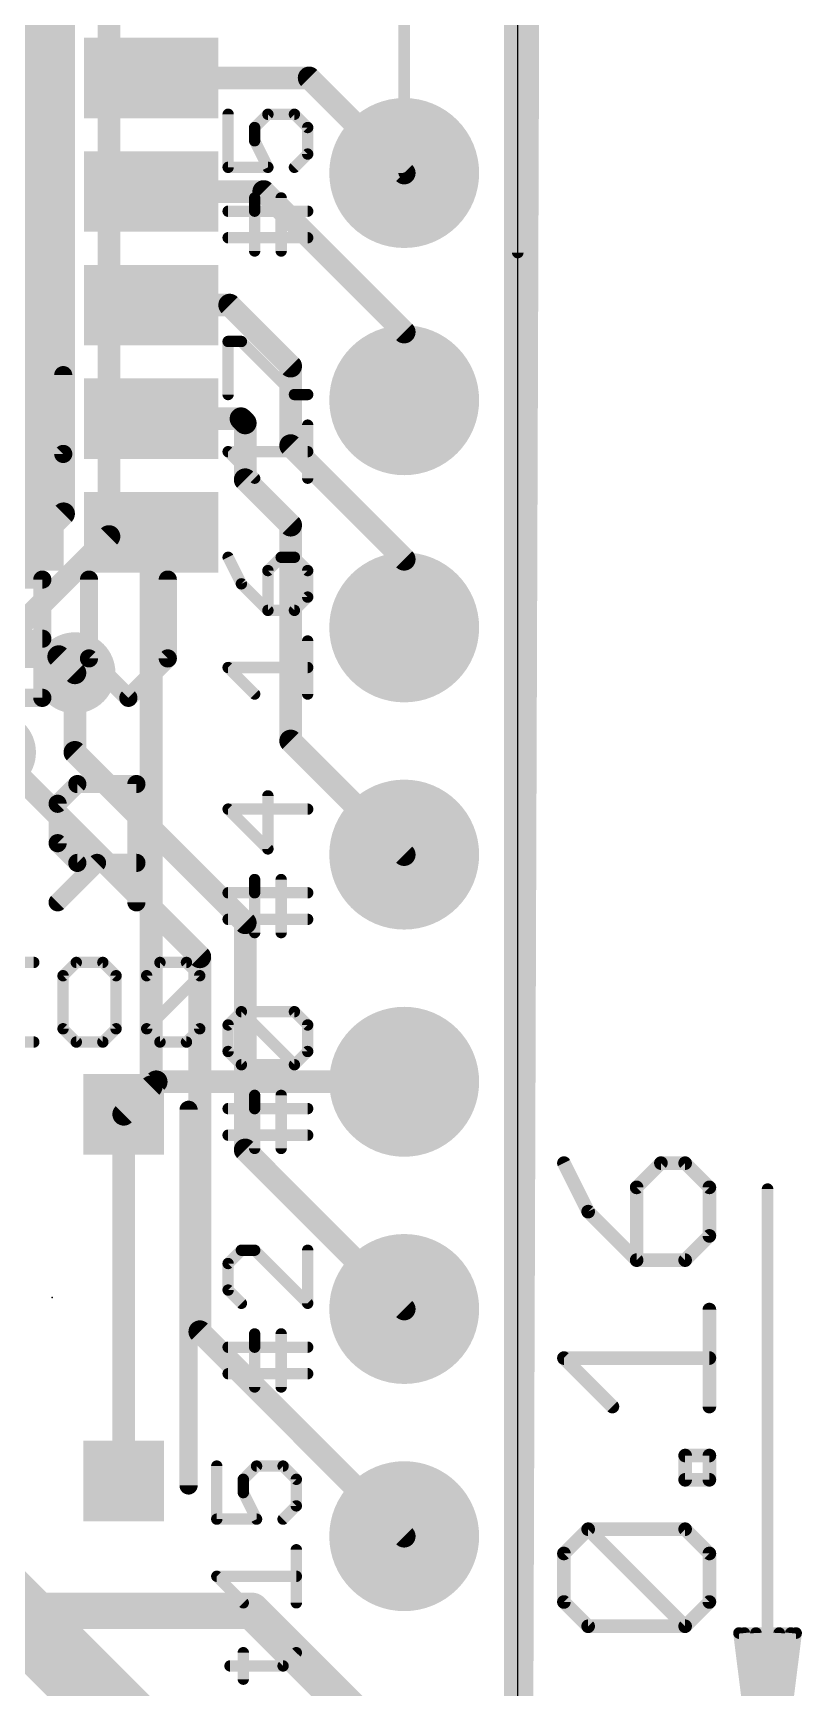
# Model space of a CAD drawing. Extents: x -8.2 to 30.2, y -5.3 to 52.8.
# Drawn here: x 19.98 to 28.58, y 6.56 to 25.06 of the extents above; entities that cross this region are included whole.
import ezdxf

# ---------------------------------------------------------------- set-up
doc = ezdxf.new("R2010")
doc.units = 0
for name, color, linetype in [('1', 12, 'CONTINUOUS'), ('16', 5, 'CONTINUOUS'), ('17', 110, 'CONTINUOUS'), ('18', 110, 'CONTINUOUS'), ('20', 53, 'CONTINUOUS'), ('21', 40, 'CONTINUOUS'), ('22', 6, 'CONTINUOUS'), ('23', 53, 'CONTINUOUS'), ('47', 253, 'CONTINUOUS')]:
    doc.layers.add(name, color=color, linetype=linetype)

# ---------------------------------------------------------------- blocks, each defined once
blk = doc.blocks.new('RECT')
blk.add_solid([(-0.5, -0.5), (0.5, -0.5), (-0.5, 0.5), (0.5, 0.5)])
blk = doc.blocks.new('ROUNDP')
at = {"const_width": 0.5}
blk.add_lwpolyline([(0, -0.25, 1), (0, 0.25, 1), (0, -0.25)], format="xyb", dxfattribs=at)
blk = doc.blocks.new('ROUNDV')
at = {"const_width": 0.5}
blk.add_lwpolyline([(0, -0.25, 1), (0, 0.25, 1), (0, -0.25)], format="xyb", dxfattribs=at)

msp = doc.modelspace()

# ---------------------------------------------------------------- linework, layer by layer
at = {"layer": '1'}
for points, const_width in [([(25.527, 36.703), (25.4, 0)], 0.3048), ([(21.3, 24.558), (23.067, 24.558)], 0.254), ([(23.067, 24.558), (24.13, 23.495)], 0.254), ([(21.3, 23.288), (22.559, 23.288)], 0.254), ([(22.559, 23.288), (24.13, 21.717)], 0.254), ([(21.3, 22.018), (22.178, 22.018)], 0.254), ([(22.178, 22.018), (22.86, 21.336)], 0.254), ([(24.13, 21.717), (24.13, 20.955)], 0.254), ([(22.86, 21.336), (22.86, 20.447)], 0.254), ([(21.3, 20.748), (22.305, 20.748)], 0.254), ([(22.305, 20.748), (22.352, 20.701)], 0.254), ([(22.352, 20.701), (22.352, 20.066)], 0.254), ([(22.86, 20.447), (24.13, 19.177)], 0.254), ([(22.352, 20.066), (22.86, 19.558)], 0.254), ([(22.86, 19.558), (22.86, 17.145)], 0.254), ([(21.3, 19.478), (21.3, 13.279)], 0.254), ([(24.13, 19.177), (24.13, 18.415)], 0.254), ([(20.266, 18.088), (18.43, 18.088)], 0.254), ([(20.266, 18.088), (20.447, 17.907)], 0.254), ([(22.86, 17.145), (24.13, 15.875)], 0.254), ([(21.356, 13.335), (20.993, 12.972)], 0.254), ([(21.3, 13.279), (20.993, 12.972)], 0.254), ([(24.13, 13.335), (21.356, 13.335)], 0.254), ([(20.993, 12.972), (20.993, 8.872)], 0.254), ([(22.424, 7.421), (17.653, 7.421)], 0.4064), ([(24.13, 5.715), (22.424, 7.421)], 0.4064)]:
    msp.add_lwpolyline(points, dxfattribs=dict(at, const_width=const_width))
for points, const_width in [([(21.3, 24.6215, 1), (21.3, 24.4945)], 0.127), ([(23.1119, 24.6029, 1), (23.0221, 24.5131)], 0.127), ([(23.067, 24.4945, 1), (23.067, 24.6215)], 0.127), ([(24.0851, 23.4501, 1), (24.1749, 23.5399)], 0.127), ([(21.3, 23.3515, 1), (21.3, 23.2245)], 0.127), ([(22.6039, 23.3329, 1), (22.5141, 23.2431)], 0.127), ([(22.559, 23.2245, 1), (22.559, 23.3515)], 0.127), ([(21.3, 22.0815, 1), (21.3, 21.9545)], 0.127), ([(22.2229, 22.0629, 1), (22.1331, 21.9731)], 0.127), ([(22.178, 21.9545, 1), (22.178, 22.0815)], 0.127), ([(24.1935, 21.717, 1), (24.0665, 21.717)], 0.127), ([(24.0851, 21.6721, 1), (24.1749, 21.7619)], 0.127), ([(22.9235, 21.336, 1), (22.7965, 21.336)], 0.127), ([(22.8151, 21.2911, 1), (22.9049, 21.3809)], 0.127), ([(24.0665, 20.955, 1), (24.1935, 20.955)], 0.127), ([(21.3, 20.8115, 1), (21.3, 20.6845)], 0.127), ([(22.3499, 20.7929, 1), (22.2601, 20.7031)], 0.127), ([(22.4155, 20.701, 1), (22.2885, 20.701)], 0.127), ([(22.305, 20.6845, 1), (22.305, 20.8115)], 0.127), ([(22.3071, 20.6561, 1), (22.3969, 20.7459)], 0.127), ([(22.9049, 20.4919, 1), (22.8151, 20.4021)], 0.127), ([(22.7965, 20.447, 1), (22.9235, 20.447)], 0.127), ([(22.3969, 20.1109, 1), (22.3071, 20.0211)], 0.127), ([(22.2885, 20.066, 1), (22.4155, 20.066)], 0.127), ([(22.9235, 19.558, 1), (22.7965, 19.558)], 0.127), ([(22.8151, 19.5131, 1), (22.9049, 19.6029)], 0.127), ([(21.3635, 19.478, 1), (21.2365, 19.478)], 0.127), ([(24.1935, 19.177, 1), (24.0665, 19.177)], 0.127), ([(24.0851, 19.1321, 1), (24.1749, 19.2219)], 0.127), ([(24.0665, 18.415, 1), (24.1935, 18.415)], 0.127), ([(20.3109, 18.1329, 1), (20.2211, 18.0431)], 0.127), ([(20.266, 18.0245, 1), (20.266, 18.1515)], 0.127), ([(20.4021, 17.8621, 1), (20.4919, 17.9519)], 0.127), ([(22.9049, 17.1899, 1), (22.8151, 17.1001)], 0.127), ([(22.7965, 17.145, 1), (22.9235, 17.145)], 0.127), ([(24.0851, 15.8301, 1), (24.1749, 15.9199)], 0.127), ([(21.2365, 13.279, 1), (21.3635, 13.279)], 0.127), ([(21.3449, 13.2341, 1), (21.2551, 13.3239)], 0.127), ([(21.356, 13.3985, 1), (21.356, 13.2715)], 0.127), ([(21.4009, 13.2901, 1), (21.3111, 13.3799)], 0.127), ([(24.13, 13.2715, 1), (24.13, 13.3985)], 0.127), ([(21.0565, 12.972, 1), (20.9295, 12.972)], 0.127), ([(20.9481, 13.0169, 1), (21.0379, 12.9271)], 0.127), ([(20.9481, 13.0169, 1), (21.0379, 12.9271)], 0.127), ([(20.9295, 8.872, 1), (21.0565, 8.872)], 0.127), ([(22.4958, 7.4928, 1), (22.3522, 7.3492)], 0.2032), ([(22.424, 7.3194, 1), (22.424, 7.5226)], 0.2032)]:
    msp.add_lwpolyline(points, format="xyb", dxfattribs=dict(at, const_width=const_width))
at = {"layer": '16'}
for points, const_width in [([(25.4, 36.703), (25.4, 0)], 0.3048), ([(20.828, 19.431), (20.828, 29.718)], 0.254), ([(20.32, 29.464), (20.32, 19.685)], 0.254), ([(20.32, 19.685), (17.145, 16.51)], 0.254), ([(20.828, 19.431), (18.669, 17.272)], 0.254), ([(20.447, 17.018), (20.447, 17.907)], 0.254), ([(19.558, 17.018), (21.844, 14.732)], 0.254), ([(22.352, 15.113), (20.447, 17.018)], 0.254), ([(22.352, 12.573), (22.352, 15.113)], 0.254), ([(21.844, 14.732), (21.844, 10.541)], 0.254), ([(24.13, 10.795), (22.352, 12.573)], 0.254), ([(21.844, 10.541), (24.13, 8.255)], 0.254), ([(17.272, 9.906), (21.463, 5.715)], 0.8128)]:
    msp.add_lwpolyline(points, dxfattribs=dict(at, const_width=const_width))
at = {"layer": '16', "const_width": 0.127}
for points in [[(20.3649, 19.6401, 1), (20.2751, 19.7299)], [(20.2565, 19.685, 1), (20.3835, 19.685)], [(20.7645, 19.431, 1), (20.8915, 19.431)], [(20.8729, 19.3861, 1), (20.7831, 19.4759)], [(20.5105, 17.907, 1), (20.3835, 17.907)], [(20.4919, 17.0629, 1), (20.4021, 16.9731)], [(20.3835, 17.018, 1), (20.5105, 17.018)], [(22.4155, 15.113, 1), (22.2885, 15.113)], [(22.3071, 15.0681, 1), (22.3969, 15.1579)], [(21.9075, 14.732, 1), (21.7805, 14.732)], [(21.7991, 14.6871, 1), (21.8889, 14.7769)], [(22.3969, 12.6179, 1), (22.3071, 12.5281)], [(22.2885, 12.573, 1), (22.4155, 12.573)], [(24.0851, 10.7501, 1), (24.1749, 10.8399)], [(21.8889, 10.5859, 1), (21.7991, 10.4961)], [(21.7805, 10.541, 1), (21.9075, 10.541)], [(24.0851, 8.2101, 1), (24.1749, 8.2999)]]:
    msp.add_lwpolyline(points, format="xyb", dxfattribs=at)
at = {"layer": '20'}
msp.add_line((25.4, 2.54), (25.4, 41.148), dxfattribs=at)
at = {"layer": '21'}
for points, const_width in [([(22.1607, 24.1517), (22.1607, 23.5585)], 0.127), ([(22.4573, 24.0034), (22.6056, 24.1517)], 0.127), ([(22.4573, 23.8551), (22.4573, 24.0034)], 0.127), ([(22.6056, 24.1517), (22.9022, 24.1517)], 0.127), ([(22.9022, 24.1517), (23.0505, 24.0034)], 0.127), ([(23.0505, 24.0034), (23.0505, 23.7068)], 0.127), ([(22.6056, 23.5585), (22.4573, 23.8551)], 0.127), ([(23.0505, 23.7068), (22.9022, 23.5585)], 0.127), ([(22.1607, 23.5585), (22.6056, 23.5585)], 0.127), ([(22.1607, 23.0679), (23.0505, 23.0679)], 0.127), ([(22.4573, 23.0679), (22.4573, 23.2162)], 0.127), ([(22.4573, 22.623), (22.4573, 23.0679)], 0.127), ([(22.7539, 22.623), (22.7539, 23.2162)], 0.127), ([(23.0505, 22.7713), (22.1607, 22.7713)], 0.127), ([(22.1607, 21.0185), (22.1607, 21.6117)], 0.127), ([(22.1607, 21.6117), (22.309, 21.6117)], 0.127), ([(22.309, 21.6117), (22.9022, 21.0185)], 0.127), ([(22.9022, 21.0185), (23.0505, 21.0185)], 0.127), ([(23.0505, 20.083), (23.0505, 20.6762)], 0.127), ([(22.4573, 20.083), (22.1607, 20.3796)], 0.127), ([(22.1607, 20.3796), (23.0505, 20.3796)], 0.127), ([(22.1607, 19.1987), (22.309, 18.9021)], 0.127), ([(22.7539, 19.1987), (22.6056, 19.0504)], 0.127), ([(22.9022, 19.1987), (22.7539, 19.1987)], 0.127), ([(23.0505, 19.0504), (22.9022, 19.1987)], 0.127), ([(22.6056, 19.0504), (22.6056, 18.6055)], 0.127), ([(23.0505, 18.7538), (23.0505, 19.0504)], 0.127), ([(22.309, 18.9021), (22.6056, 18.6055)], 0.127), ([(22.9022, 18.6055), (23.0505, 18.7538)], 0.127), ([(22.6056, 18.6055), (22.9022, 18.6055)], 0.127), ([(23.0505, 17.67), (23.0505, 18.2632)], 0.127), ([(22.4573, 17.67), (22.1607, 17.9666)], 0.127), ([(22.1607, 17.9666), (23.0505, 17.9666)], 0.127), ([(22.6056, 15.9385), (22.6056, 16.5317)], 0.127), ([(23.0505, 16.3834), (22.1607, 16.3834)], 0.127), ([(22.1607, 16.3834), (22.6056, 15.9385)], 0.127), ([(22.4573, 15.4479), (22.4573, 15.5962)], 0.127), ([(22.7539, 15.003), (22.7539, 15.5962)], 0.127), ([(22.1607, 15.4479), (23.0505, 15.4479)], 0.127), ([(22.4573, 15.003), (22.4573, 15.4479)], 0.127), ([(23.0505, 15.1513), (22.1607, 15.1513)], 0.127), ([(19.6907, 14.6693), (19.9872, 14.6693)], 0.127), ([(20.4626, 14.6693), (20.3143, 14.521)], 0.127), ([(20.7592, 14.6693), (20.4626, 14.6693)], 0.127), ([(20.9075, 14.521), (20.7592, 14.6693)], 0.127), ([(21.2499, 14.521), (21.3981, 14.6693)], 0.127), ([(21.3981, 14.6693), (21.6947, 14.6693)], 0.127), ([(21.6947, 14.6693), (21.843, 14.521)], 0.127), ([(20.3143, 14.521), (20.3143, 13.9278)], 0.127), ([(20.9075, 13.9278), (20.9075, 14.521)], 0.127), ([(21.2499, 13.9278), (21.2499, 14.521)], 0.127), ([(21.2499, 13.9278), (21.843, 14.521)], 0.127), ([(21.843, 14.521), (21.843, 13.9278)], 0.127), ([(22.1607, 13.9704), (22.309, 14.1187)], 0.127), ([(22.309, 14.1187), (22.9022, 14.1187)], 0.127), ([(22.9022, 13.5255), (22.309, 14.1187)], 0.127), ([(22.9022, 14.1187), (23.0505, 13.9704)], 0.127), ([(20.3143, 13.9278), (20.4626, 13.7795)], 0.127), ([(20.7592, 13.7795), (20.9075, 13.9278)], 0.127), ([(21.3981, 13.7795), (21.2499, 13.9278)], 0.127), ([(21.843, 13.9278), (21.6947, 13.7795)], 0.127), ([(22.1607, 13.6738), (22.1607, 13.9704)], 0.127), ([(23.0505, 13.9704), (23.0505, 13.6738)], 0.127), ([(19.6907, 13.7795), (19.9872, 13.7795)], 0.127), ([(20.4626, 13.7795), (20.7592, 13.7795)], 0.127), ([(21.6947, 13.7795), (21.3981, 13.7795)], 0.127), ([(22.309, 13.5255), (22.1607, 13.6738)], 0.127), ([(23.0505, 13.6738), (22.9022, 13.5255)], 0.127), ([(22.9022, 13.5255), (22.309, 13.5255)], 0.127), ([(22.4573, 13.0349), (22.4573, 13.1832)], 0.127), ([(22.7539, 12.59), (22.7539, 13.1832)], 0.127), ([(21.7184, 13.022), (21.7184, 8.822)], 0.2032), ([(22.1607, 13.0349), (23.0505, 13.0349)], 0.127), ([(22.4573, 12.59), (22.4573, 13.0349)], 0.127), ([(23.0505, 12.7383), (22.1607, 12.7383)], 0.127), ([(22.309, 11.4517), (22.1607, 11.3034)], 0.127), ([(22.4573, 11.4517), (22.309, 11.4517)], 0.127), ([(23.0505, 10.8585), (22.4573, 11.4517)], 0.127), ([(23.0505, 11.4517), (23.0505, 10.8585)], 0.127), ([(22.1607, 11.3034), (22.1607, 11.0068)], 0.127), ([(22.1607, 11.0068), (22.309, 10.8585)], 0.127), ([(22.4573, 10.3679), (22.4573, 10.5162)], 0.127), ([(22.7539, 9.923), (22.7539, 10.5162)], 0.127), ([(22.1607, 10.3679), (23.0505, 10.3679)], 0.127), ([(22.4573, 9.923), (22.4573, 10.3679)], 0.127), ([(23.0505, 10.0713), (22.1607, 10.0713)], 0.127), ([(22.0337, 9.0387), (22.0337, 8.4455)], 0.127), ([(22.3303, 8.8904), (22.4786, 9.0387)], 0.127), ([(22.4786, 9.0387), (22.7752, 9.0387)], 0.127), ([(22.7752, 9.0387), (22.9235, 8.8904)], 0.127), ([(22.3303, 8.7421), (22.3303, 8.8904)], 0.127), ([(22.9235, 8.8904), (22.9235, 8.5938)], 0.127), ([(22.4786, 8.4455), (22.3303, 8.7421)], 0.127), ([(22.9235, 8.5938), (22.7752, 8.4455)], 0.127), ([(22.0337, 8.4455), (22.4786, 8.4455)], 0.127), ([(22.9235, 7.51), (22.9235, 8.1032)], 0.127), ([(22.3303, 7.51), (22.0337, 7.8066)], 0.127), ([(22.0337, 7.8066), (22.9235, 7.8066)], 0.127), ([(22.182, 6.8045), (22.7752, 6.8045)], 0.127), ([(22.3303, 6.6562), (22.3303, 6.9528)], 0.127), ([(22.7752, 6.8045), (22.9235, 6.9528)], 0.127)]:
    msp.add_lwpolyline(points, dxfattribs=dict(at, const_width=const_width))
for points, const_width in [([(22.1925, 24.1517, 1), (22.129, 24.1517)], 0.0635), ([(22.4891, 24.0034, 1), (22.4256, 24.0034)], 0.0635), ([(22.4349, 24.0258, 1), (22.4798, 23.9809)], 0.0635), ([(22.6056, 24.1834, 1), (22.6056, 24.1199)], 0.0635), ([(22.6281, 24.1292, 1), (22.5832, 24.1741)], 0.0635), ([(22.9247, 24.1741, 1), (22.8798, 24.1292)], 0.0635), ([(22.9022, 24.1199, 1), (22.9022, 24.1834)], 0.0635), ([(23.0822, 24.0034, 1), (23.0188, 24.0034)], 0.0635), ([(23.028, 23.9809, 1), (23.073, 24.0258)], 0.0635), ([(22.4857, 23.8693, 1), (22.4289, 23.8409)], 0.0635), ([(22.4256, 23.8551, 1), (22.4891, 23.8551)], 0.0635), ([(23.0188, 23.7068, 1), (23.0822, 23.7068)], 0.0635), ([(23.073, 23.6843, 1), (23.028, 23.7292)], 0.0635), ([(22.1607, 23.5903, 1), (22.1607, 23.5268)], 0.0635), ([(22.129, 23.5585, 1), (22.1925, 23.5585)], 0.0635), ([(22.5772, 23.5443, 1), (22.634, 23.5727)], 0.0635), ([(22.6056, 23.5268, 1), (22.6056, 23.5903)], 0.0635), ([(22.8798, 23.581, 1), (22.9247, 23.536)], 0.0635), ([(22.1607, 23.0996, 1), (22.1607, 23.0361)], 0.0635), ([(22.4891, 23.2162, 1), (22.4256, 23.2162)], 0.0635), ([(22.4891, 23.0679, 1), (22.4256, 23.0679)], 0.0635), ([(22.7857, 23.2162, 1), (22.7222, 23.2162)], 0.0635), ([(23.0505, 23.0361, 1), (23.0505, 23.0996)], 0.0635), ([(22.4256, 23.0679, 1), (22.4891, 23.0679)], 0.0635), ([(22.1607, 22.803, 1), (22.1607, 22.7395)], 0.0635), ([(23.0505, 22.7395, 1), (23.0505, 22.803)], 0.0635), ([(22.4256, 22.623, 1), (22.4891, 22.623)], 0.0635), ([(22.7222, 22.623, 1), (22.7857, 22.623)], 0.0635), ([(22.1607, 21.6434, 1), (22.1607, 21.5799)], 0.0635), ([(22.1925, 21.6117, 1), (22.129, 21.6117)], 0.0635), ([(22.3315, 21.6341, 1), (22.2866, 21.5892)], 0.0635), ([(22.309, 21.5799, 1), (22.309, 21.6434)], 0.0635), ([(22.129, 21.0185, 1), (22.1925, 21.0185)], 0.0635), ([(22.9022, 21.0502, 1), (22.9022, 20.9868)], 0.0635), ([(22.8798, 20.996, 1), (22.9247, 21.041)], 0.0635), ([(23.0505, 20.9868, 1), (23.0505, 21.0502)], 0.0635), ([(23.0822, 20.6762, 1), (23.0188, 20.6762)], 0.0635), ([(22.1607, 20.4113, 1), (22.1607, 20.3478)], 0.0635), ([(22.1832, 20.402, 1), (22.1383, 20.3571)], 0.0635), ([(23.0505, 20.3478, 1), (23.0505, 20.4113)], 0.0635), ([(22.4349, 20.0605, 1), (22.4798, 20.1054)], 0.0635), ([(23.0188, 20.083, 1), (23.0822, 20.083)], 0.0635), ([(22.1891, 19.2129, 1), (22.1323, 19.1845)], 0.0635), ([(22.7539, 19.2304, 1), (22.7539, 19.1669)], 0.0635), ([(22.7764, 19.1762, 1), (22.7315, 19.2211)], 0.0635), ([(22.9247, 19.2211, 1), (22.8798, 19.1762)], 0.0635), ([(22.9022, 19.1669, 1), (22.9022, 19.2304)], 0.0635), ([(22.6374, 19.0504, 1), (22.5739, 19.0504)], 0.0635), ([(22.5832, 19.0728, 1), (22.6281, 19.0279)], 0.0635), ([(23.0822, 19.0504, 1), (23.0188, 19.0504)], 0.0635), ([(23.028, 19.0279, 1), (23.073, 19.0728)], 0.0635), ([(22.3315, 18.9245, 1), (22.2866, 18.8796)], 0.0635), ([(22.2806, 18.8879, 1), (22.3374, 18.9163)], 0.0635), ([(23.0188, 18.7538, 1), (23.0822, 18.7538)], 0.0635), ([(23.073, 18.7313, 1), (23.028, 18.7762)], 0.0635), ([(22.6056, 18.6372, 1), (22.6056, 18.5738)], 0.0635), ([(22.5739, 18.6055, 1), (22.6374, 18.6055)], 0.0635), ([(22.5832, 18.583, 1), (22.6281, 18.628)], 0.0635), ([(22.8798, 18.628, 1), (22.9247, 18.583)], 0.0635), ([(22.9022, 18.5738, 1), (22.9022, 18.6372)], 0.0635), ([(23.0822, 18.2632, 1), (23.0188, 18.2632)], 0.0635), ([(22.1607, 17.9983, 1), (22.1607, 17.9348)], 0.0635), ([(22.1832, 17.989, 1), (22.1383, 17.9441)], 0.0635), ([(23.0505, 17.9348, 1), (23.0505, 17.9983)], 0.0635), ([(22.4349, 17.6475, 1), (22.4798, 17.6924)], 0.0635), ([(23.0188, 17.67, 1), (23.0822, 17.67)], 0.0635), ([(22.6374, 16.5317, 1), (22.5739, 16.5317)], 0.0635), ([(22.1607, 16.4151, 1), (22.1607, 16.3516)], 0.0635), ([(22.1832, 16.4058, 1), (22.1383, 16.3609)], 0.0635), ([(23.0505, 16.3516, 1), (23.0505, 16.4151)], 0.0635), ([(22.5739, 15.9385, 1), (22.6374, 15.9385)], 0.0635), ([(22.5832, 15.916, 1), (22.6281, 15.961)], 0.0635), ([(22.4891, 15.5962, 1), (22.4256, 15.5962)], 0.0635), ([(22.7857, 15.5962, 1), (22.7222, 15.5962)], 0.0635), ([(22.1607, 15.4796, 1), (22.1607, 15.4161)], 0.0635), ([(22.4891, 15.4479, 1), (22.4256, 15.4479)], 0.0635), ([(22.4256, 15.4479, 1), (22.4891, 15.4479)], 0.0635), ([(23.0505, 15.4161, 1), (23.0505, 15.4796)], 0.0635), ([(22.1607, 15.183, 1), (22.1607, 15.1195)], 0.0635), ([(23.0505, 15.1195, 1), (23.0505, 15.183)], 0.0635), ([(22.4256, 15.003, 1), (22.4891, 15.003)], 0.0635), ([(22.7222, 15.003, 1), (22.7857, 15.003)], 0.0635), ([(19.9872, 14.6375, 1), (19.9872, 14.701)], 0.0635), ([(20.4626, 14.701, 1), (20.4626, 14.6375)], 0.0635), ([(20.4851, 14.6468, 1), (20.4402, 14.6917)], 0.0635), ([(20.7817, 14.6917, 1), (20.7368, 14.6468)], 0.0635), ([(20.7592, 14.6375, 1), (20.7592, 14.701)], 0.0635), ([(21.3981, 14.701, 1), (21.3981, 14.6375)], 0.0635), ([(21.4206, 14.6468, 1), (21.3757, 14.6917)], 0.0635), ([(21.7172, 14.6917, 1), (21.6723, 14.6468)], 0.0635), ([(21.6947, 14.6375, 1), (21.6947, 14.701)], 0.0635), ([(20.3461, 14.521, 1), (20.2826, 14.521)], 0.0635), ([(20.2919, 14.5434, 1), (20.3368, 14.4985)], 0.0635), ([(20.9393, 14.521, 1), (20.8758, 14.521)], 0.0635), ([(20.8851, 14.4985, 1), (20.93, 14.5434)], 0.0635), ([(21.2816, 14.521, 1), (21.2181, 14.521)], 0.0635), ([(21.2274, 14.5434, 1), (21.2723, 14.4985)], 0.0635), ([(21.8748, 14.521, 1), (21.8113, 14.521)], 0.0635), ([(21.8655, 14.4985, 1), (21.8206, 14.5434)], 0.0635), ([(21.8206, 14.4985, 1), (21.8655, 14.5434)], 0.0635), ([(22.309, 14.1504, 1), (22.309, 14.0869)], 0.0635), ([(22.3315, 14.1411, 1), (22.2866, 14.0962)], 0.0635), ([(22.3315, 14.0962, 1), (22.2866, 14.1411)], 0.0635), ([(22.9247, 14.1411, 1), (22.8798, 14.0962)], 0.0635), ([(22.9022, 14.0869, 1), (22.9022, 14.1504)], 0.0635), ([(20.2826, 13.9278, 1), (20.3461, 13.9278)], 0.0635), ([(20.3368, 13.9502, 1), (20.2919, 13.9053)], 0.0635), ([(20.8758, 13.9278, 1), (20.9393, 13.9278)], 0.0635), ([(20.93, 13.9053, 1), (20.8851, 13.9502)], 0.0635), ([(21.2723, 13.9502, 1), (21.2274, 13.9053)], 0.0635), ([(21.2274, 13.9502, 1), (21.2723, 13.9053)], 0.0635), ([(21.2181, 13.9278, 1), (21.2816, 13.9278)], 0.0635), ([(21.8113, 13.9278, 1), (21.8748, 13.9278)], 0.0635), ([(21.8655, 13.9053, 1), (21.8206, 13.9502)], 0.0635), ([(22.1925, 13.9704, 1), (22.129, 13.9704)], 0.0635), ([(22.1383, 13.9928, 1), (22.1832, 13.9479)], 0.0635), ([(23.0822, 13.9704, 1), (23.0188, 13.9704)], 0.0635), ([(23.028, 13.9479, 1), (23.073, 13.9928)], 0.0635), ([(19.9872, 13.7477, 1), (19.9872, 13.8113)], 0.0635), ([(20.4626, 13.8113, 1), (20.4626, 13.7477)], 0.0635), ([(20.4402, 13.757, 1), (20.4851, 13.802)], 0.0635), ([(20.7368, 13.802, 1), (20.7817, 13.757)], 0.0635), ([(20.7592, 13.7477, 1), (20.7592, 13.8113)], 0.0635), ([(21.3981, 13.8113, 1), (21.3981, 13.7477)], 0.0635), ([(21.3757, 13.757, 1), (21.4206, 13.802)], 0.0635), ([(21.6723, 13.802, 1), (21.7172, 13.757)], 0.0635), ([(21.6947, 13.7477, 1), (21.6947, 13.8113)], 0.0635), ([(22.1832, 13.6962, 1), (22.1383, 13.6513)], 0.0635), ([(22.129, 13.6738, 1), (22.1925, 13.6738)], 0.0635), ([(23.0188, 13.6738, 1), (23.0822, 13.6738)], 0.0635), ([(23.073, 13.6513, 1), (23.028, 13.6962)], 0.0635), ([(22.309, 13.5573, 1), (22.309, 13.4938)], 0.0635), ([(22.2866, 13.503, 1), (22.3315, 13.548)], 0.0635), ([(22.8798, 13.548, 1), (22.9247, 13.503)], 0.0635), ([(22.8798, 13.503, 1), (22.9247, 13.548)], 0.0635), ([(22.9022, 13.4938, 1), (22.9022, 13.5573)], 0.0635), ([(22.4891, 13.1832, 1), (22.4256, 13.1832)], 0.0635), ([(22.7857, 13.1832, 1), (22.7222, 13.1832)], 0.0635), ([(21.7692, 13.022, 1), (21.6676, 13.022)], 0.1016), ([(22.1607, 13.0666, 1), (22.1607, 13.0031)], 0.0635), ([(22.4891, 13.0349, 1), (22.4256, 13.0349)], 0.0635), ([(22.4256, 13.0349, 1), (22.4891, 13.0349)], 0.0635), ([(23.0505, 13.0031, 1), (23.0505, 13.0666)], 0.0635), ([(22.1607, 12.77, 1), (22.1607, 12.7065)], 0.0635), ([(23.0505, 12.7065, 1), (23.0505, 12.77)], 0.0635), ([(22.4256, 12.59, 1), (22.4891, 12.59)], 0.0635), ([(22.7222, 12.59, 1), (22.7857, 12.59)], 0.0635), ([(22.309, 11.4834, 1), (22.309, 11.4199)], 0.0635), ([(22.3315, 11.4292, 1), (22.2866, 11.4741)], 0.0635), ([(22.4798, 11.4741, 1), (22.4349, 11.4292)], 0.0635), ([(22.4573, 11.4199, 1), (22.4573, 11.4834)], 0.0635), ([(23.0822, 11.4517, 1), (23.0188, 11.4517)], 0.0635), ([(22.1925, 11.3034, 1), (22.129, 11.3034)], 0.0635), ([(22.1383, 11.3258, 1), (22.1832, 11.2809)], 0.0635), ([(22.1832, 11.0292, 1), (22.1383, 10.9843)], 0.0635), ([(22.129, 11.0068, 1), (22.1925, 11.0068)], 0.0635), ([(22.2866, 10.836, 1), (22.3315, 10.881)], 0.0635), ([(23.0188, 10.8585, 1), (23.0822, 10.8585)], 0.0635), ([(23.028, 10.836, 1), (23.073, 10.881)], 0.0635), ([(22.4891, 10.5162, 1), (22.4256, 10.5162)], 0.0635), ([(22.7857, 10.5162, 1), (22.7222, 10.5162)], 0.0635), ([(22.1607, 10.3996, 1), (22.1607, 10.3361)], 0.0635), ([(22.4891, 10.3679, 1), (22.4256, 10.3679)], 0.0635), ([(22.4256, 10.3679, 1), (22.4891, 10.3679)], 0.0635), ([(23.0505, 10.3361, 1), (23.0505, 10.3996)], 0.0635), ([(22.1607, 10.103, 1), (22.1607, 10.0395)], 0.0635), ([(23.0505, 10.0395, 1), (23.0505, 10.103)], 0.0635), ([(22.4256, 9.923, 1), (22.4891, 9.923)], 0.0635), ([(22.7222, 9.923, 1), (22.7857, 9.923)], 0.0635), ([(22.0655, 9.0387, 1), (22.002, 9.0387)], 0.0635), ([(22.4786, 9.0704, 1), (22.4786, 9.0069)], 0.0635), ([(22.5011, 9.0162, 1), (22.4562, 9.0611)], 0.0635), ([(22.7977, 9.0611, 1), (22.7528, 9.0162)], 0.0635), ([(22.7752, 9.0069, 1), (22.7752, 9.0704)], 0.0635), ([(22.3621, 8.8904, 1), (22.2986, 8.8904)], 0.0635), ([(22.3079, 8.9128, 1), (22.3528, 8.8679)], 0.0635), ([(22.9552, 8.8904, 1), (22.8918, 8.8904)], 0.0635), ([(22.901, 8.8679, 1), (22.946, 8.9128)], 0.0635), ([(21.6676, 8.822, 1), (21.7692, 8.822)], 0.1016), ([(22.3587, 8.7563, 1), (22.3019, 8.7279)], 0.0635), ([(22.2986, 8.7421, 1), (22.3621, 8.7421)], 0.0635), ([(22.8918, 8.5938, 1), (22.9552, 8.5938)], 0.0635), ([(22.946, 8.5713, 1), (22.901, 8.6162)], 0.0635), ([(22.0337, 8.4773, 1), (22.0337, 8.4138)], 0.0635), ([(22.002, 8.4455, 1), (22.0655, 8.4455)], 0.0635), ([(22.4502, 8.4313, 1), (22.507, 8.4597)], 0.0635), ([(22.4786, 8.4138, 1), (22.4786, 8.4773)], 0.0635), ([(22.7528, 8.468, 1), (22.7977, 8.423)], 0.0635), ([(22.9552, 8.1032, 1), (22.8918, 8.1032)], 0.0635), ([(22.0337, 7.8383, 1), (22.0337, 7.7748)], 0.0635), ([(22.0562, 7.829, 1), (22.0113, 7.7841)], 0.0635), ([(22.9235, 7.7748, 1), (22.9235, 7.8383)], 0.0635), ([(22.3079, 7.4875, 1), (22.3528, 7.5324)], 0.0635), ([(22.8918, 7.51, 1), (22.9552, 7.51)], 0.0635), ([(22.182, 6.8362, 1), (22.182, 6.7727)], 0.0635), ([(22.3621, 6.9528, 1), (22.2986, 6.9528)], 0.0635), ([(22.7528, 6.8269, 1), (22.7977, 6.782)], 0.0635), ([(22.7752, 6.7727, 1), (22.7752, 6.8362)], 0.0635), ([(22.946, 6.9303, 1), (22.901, 6.9752)], 0.0635), ([(22.2986, 6.6562, 1), (22.3621, 6.6562)], 0.0635)]:
    msp.add_lwpolyline(points, format="xyb", dxfattribs=dict(at, const_width=const_width))
at = {"layer": '22', "const_width": 0.2032}
for points in [[(20.3164, 21.2355), (20.3164, 20.3542)], [(20.3164, 20.3542), (19.8758, 19.9136)], [(20.0826, 18.9495), (19.4216, 18.9495)], [(20.0826, 17.6276), (20.0826, 18.9495)], [(20.6045, 18.0682), (20.6045, 18.9495)], [(21.4858, 18.9495), (21.4858, 18.0682)], [(20.0826, 18.2886), (19.4216, 18.2886)], [(21.0452, 17.6276), (20.6045, 18.0682)], [(21.4858, 18.0682), (21.0452, 17.6276)], [(19.4216, 17.6276), (20.0826, 17.6276)], [(20.4741, 16.6635), (20.2537, 16.4432)], [(21.135, 16.6635), (20.4741, 16.6635)], [(21.135, 15.3416), (21.135, 16.6635)], [(20.2537, 16.4432), (20.2537, 16.0026)], [(20.2537, 16.0026), (20.4741, 15.7822)], [(20.6944, 15.7822), (20.2537, 15.3416)], [(20.4741, 15.7822), (21.135, 15.7822)]]:
    msp.add_lwpolyline(points, dxfattribs=at)
at = {"layer": '22', "const_width": 0.1016}
for points in [[(20.3672, 21.2355, 1), (20.2656, 21.2355)], [(20.2656, 20.3542, 1), (20.3672, 20.3542)], [(20.3524, 20.3183, 1), (20.2805, 20.3902)], [(20.1334, 18.9495, 1), (20.0318, 18.9495)], [(20.0826, 18.8987, 1), (20.0826, 19.0003)], [(20.6553, 18.9495, 1), (20.5538, 18.9495)], [(21.5366, 18.9495, 1), (21.435, 18.9495)], [(20.0826, 18.2378, 1), (20.0826, 18.3394)], [(20.6405, 18.1042, 1), (20.5686, 18.0323)], [(21.5218, 18.0323, 1), (21.4499, 18.1042)], [(20.5538, 18.0682, 1), (20.6553, 18.0682)], [(21.435, 18.0682, 1), (21.5366, 18.0682)], [(20.0318, 17.6276, 1), (20.1334, 17.6276)], [(20.0826, 17.5768, 1), (20.0826, 17.6784)], [(21.0093, 17.6635, 1), (21.0811, 17.5917)], [(21.0093, 17.5917, 1), (21.0811, 17.6635)], [(20.4741, 16.7143, 1), (20.4741, 16.6127)], [(20.51, 16.6276, 1), (20.4381, 16.6994)], [(21.1858, 16.6635, 1), (21.0842, 16.6635)], [(21.135, 16.6127, 1), (21.135, 16.7143)], [(20.3045, 16.4432, 1), (20.2029, 16.4432)], [(20.2178, 16.4791, 1), (20.2897, 16.4073)], [(20.2897, 16.0385, 1), (20.2178, 15.9666)], [(20.2029, 16.0026, 1), (20.3045, 16.0026)], [(20.4741, 15.833, 1), (20.4741, 15.7314)], [(20.4381, 15.7463, 1), (20.51, 15.8182)], [(20.7303, 15.7463, 1), (20.6585, 15.8182)], [(21.135, 15.7314, 1), (21.135, 15.833)], [(20.2178, 15.3775, 1), (20.2897, 15.3057)], [(21.0842, 15.3416, 1), (21.1858, 15.3416)]]:
    msp.add_lwpolyline(points, format="xyb", dxfattribs=at)
at = {"layer": '23'}
for p in [(24.13, 23.495), (20.193, 10.922)]:
    msp.add_point(p, dxfattribs=at)
at = {"layer": '47'}
for points, const_width in [([(25.4, 22.606), (25.4, 52.369)], 0.13), ([(24.13, 23.495), (24.13, 48.178)], 0.13), ([(25.9163, 12.4258), (26.1875, 11.8834)], 0.1524), ([(27.001, 12.4258), (26.7298, 12.1546)], 0.1524), ([(27.2721, 12.4258), (27.001, 12.4258)], 0.1524), ([(27.5433, 12.1546), (27.2721, 12.4258)], 0.1524), ([(26.7298, 12.1546), (26.7298, 11.3411)], 0.1524), ([(27.5433, 11.6123), (27.5433, 12.1546)], 0.1524), ([(28.194, 4.637), (28.194, 12.1348)], 0.13), ([(26.1875, 11.8834), (26.7298, 11.3411)], 0.1524), ([(27.2721, 11.3411), (27.5433, 11.6123)], 0.1524), ([(26.7298, 11.3411), (27.2721, 11.3411)], 0.1524), ([(27.5433, 9.7039), (27.5433, 10.7886)], 0.1524), ([(26.4586, 9.7039), (25.9163, 10.2463)], 0.1524), ([(25.9163, 10.2463), (27.5433, 10.2463)], 0.1524), ([(27.2721, 8.8854), (27.2721, 9.1565)], 0.1524), ([(27.2721, 9.1565), (27.5433, 9.1565)], 0.1524), ([(27.5433, 9.1565), (27.5433, 8.8854)], 0.1524), ([(27.5433, 8.8854), (27.2721, 8.8854)], 0.1524), ([(25.9163, 8.0617), (26.1875, 8.3329)], 0.1524), ([(26.1875, 8.3329), (27.2721, 8.3329)], 0.1524), ([(27.2721, 7.2482), (26.1875, 8.3329)], 0.1524), ([(27.2721, 8.3329), (27.5433, 8.0617)], 0.1524), ([(25.9163, 7.5194), (25.9163, 8.0617)], 0.1524), ([(27.5433, 8.0617), (27.5433, 7.5194)], 0.1524), ([(26.1875, 7.2482), (25.9163, 7.5194)], 0.1524), ([(27.5433, 7.5194), (27.2721, 7.2482)], 0.1524), ([(27.2721, 7.2482), (26.1875, 7.2482)], 0.1524), ([(28.194, 4.637), (27.8748, 7.172)], 0.13), ([(27.8748, 7.172), (28.5132, 7.172)], 0.13), ([(28.194, 4.637), (27.934, 7.172)], 0.13), ([(28.194, 4.637), (28.064, 7.172)], 0.13), ([(28.5132, 7.172), (28.194, 4.637)], 0.13), ([(28.324, 7.172), (28.194, 4.637)], 0.13), ([(28.454, 7.172), (28.194, 4.637)], 0.13)]:
    msp.add_lwpolyline(points, dxfattribs=dict(at, const_width=const_width))
for points, const_width in [([(24.0975, 23.495, 1), (24.1625, 23.495)], 0.065), ([(25.3675, 22.606, 1), (25.4325, 22.606)], 0.065), ([(25.9504, 12.4428, 1), (25.8822, 12.4087)], 0.0762), ([(27.001, 12.4639, 1), (27.001, 12.3877)], 0.0762), ([(27.0279, 12.3988, 1), (26.974, 12.4527)], 0.0762), ([(27.2991, 12.4527, 1), (27.2452, 12.3988)], 0.0762), ([(27.2721, 12.3877, 1), (27.2721, 12.4639)], 0.0762), ([(26.7679, 12.1546, 1), (26.6917, 12.1546)], 0.0762), ([(26.7029, 12.1815, 1), (26.7567, 12.1276)], 0.0762), ([(27.5814, 12.1546, 1), (27.5052, 12.1546)], 0.0762), ([(27.5164, 12.1276, 1), (27.5702, 12.1815)], 0.0762), ([(28.2265, 12.1348, 1), (28.1615, 12.1348)], 0.065), ([(26.2144, 11.9104, 1), (26.1605, 11.8565)], 0.0762), ([(26.1534, 11.8664, 1), (26.2216, 11.9005)], 0.0762), ([(27.5702, 11.5853, 1), (27.5164, 11.6392)], 0.0762), ([(27.5052, 11.6123, 1), (27.5814, 11.6123)], 0.0762), ([(26.7298, 11.3792, 1), (26.7298, 11.303)], 0.0762), ([(26.6917, 11.3411, 1), (26.7679, 11.3411)], 0.0762), ([(26.7029, 11.3141, 1), (26.7567, 11.368)], 0.0762), ([(27.2452, 11.368, 1), (27.2991, 11.3141)], 0.0762), ([(27.2721, 11.303, 1), (27.2721, 11.3792)], 0.0762), ([(27.5814, 10.7886, 1), (27.5052, 10.7886)], 0.0762), ([(25.9433, 10.2732, 1), (25.8894, 10.2193)], 0.0762), ([(25.9163, 10.2844, 1), (25.9163, 10.2082)], 0.0762), ([(27.5433, 10.2082, 1), (27.5433, 10.2844)], 0.0762), ([(26.4317, 9.677, 1), (26.4856, 9.7309)], 0.0762), ([(27.5052, 9.7039, 1), (27.5814, 9.7039)], 0.0762), ([(27.3102, 9.1565, 1), (27.234, 9.1565)], 0.0762), ([(27.2721, 9.1946, 1), (27.2721, 9.1184)], 0.0762), ([(27.5814, 9.1565, 1), (27.5052, 9.1565)], 0.0762), ([(27.5433, 9.1184, 1), (27.5433, 9.1946)], 0.0762), ([(27.2721, 8.9235, 1), (27.2721, 8.8473)], 0.0762), ([(27.234, 8.8854, 1), (27.3102, 8.8854)], 0.0762), ([(27.5052, 8.8854, 1), (27.5814, 8.8854)], 0.0762), ([(27.5433, 8.8473, 1), (27.5433, 8.9235)], 0.0762), ([(26.2144, 8.3598, 1), (26.1605, 8.3059)], 0.0762), ([(26.1875, 8.371, 1), (26.1875, 8.2948)], 0.0762), ([(26.2144, 8.3059, 1), (26.1605, 8.3598)], 0.0762), ([(27.2991, 8.3598, 1), (27.2452, 8.3059)], 0.0762), ([(27.2721, 8.2948, 1), (27.2721, 8.371)], 0.0762), ([(25.9544, 8.0617, 1), (25.8782, 8.0617)], 0.0762), ([(25.8894, 8.0886, 1), (25.9433, 8.0348)], 0.0762), ([(27.5814, 8.0617, 1), (27.5052, 8.0617)], 0.0762), ([(27.5164, 8.0348, 1), (27.5702, 8.0886)], 0.0762), ([(25.9433, 7.5463, 1), (25.8894, 7.4924)], 0.0762), ([(27.5702, 7.4924, 1), (27.5164, 7.5463)], 0.0762), ([(25.8782, 7.5194, 1), (25.9544, 7.5194)], 0.0762), ([(27.5052, 7.5194, 1), (27.5814, 7.5194)], 0.0762), ([(26.1875, 7.2863, 1), (26.1875, 7.2101)], 0.0762), ([(26.1605, 7.2213, 1), (26.2144, 7.2751)], 0.0762), ([(27.2452, 7.2751, 1), (27.2991, 7.2213)], 0.0762), ([(27.2452, 7.2213, 1), (27.2991, 7.2751)], 0.0762), ([(27.2721, 7.2101, 1), (27.2721, 7.2863)], 0.0762), ([(27.907, 7.1761, 1), (27.8425, 7.1679)], 0.065), ([(27.8748, 7.2045, 1), (27.8748, 7.1395)], 0.065), ([(27.9663, 7.1753, 1), (27.9017, 7.1687)], 0.065), ([(28.0965, 7.1737, 1), (28.0315, 7.1703)], 0.065), ([(28.3565, 7.1703, 1), (28.2915, 7.1737)], 0.065), ([(28.4863, 7.1687, 1), (28.4217, 7.1753)], 0.065), ([(28.5455, 7.1679, 1), (28.481, 7.1761)], 0.065), ([(28.5132, 7.1395, 1), (28.5132, 7.2045)], 0.065)]:
    msp.add_lwpolyline(points, format="xyb", dxfattribs=dict(at, const_width=const_width))

# ---------------------------------------------------------------- block references
at = {"layer": '1', "xscale": 1.5, "yscale": 0.9}
for p in [(21.3, 24.558), (21.3, 23.288), (21.3, 22.018), (21.3, 20.748), (21.3, 19.478)]:
    msp.add_blockref('RECT', p, dxfattribs=at)
at = {"layer": '1', "xscale": 0.9, "yscale": 0.9, "rotation": 90}
for p in [(20.993, 12.972), (20.993, 8.872)]:
    msp.add_blockref('RECT', p, dxfattribs=at)
at = {"layer": '17', "xscale": 1.6764, "yscale": 1.6764}
for p in [(24.13, 23.495), (24.13, 23.495), (24.13, 20.955), (24.13, 20.955), (24.13, 18.415), (24.13, 18.415), (24.13, 15.875), (24.13, 15.875), (24.13, 13.335), (24.13, 13.335), (24.13, 10.795), (24.13, 10.795), (24.13, 8.255), (24.13, 8.255)]:
    msp.add_blockref('ROUNDP', p, dxfattribs=at)
at = {"layer": '18', "xscale": 0.9064, "yscale": 0.9064}
for p in [(20.447, 17.907), (20.447, 17.907), (19.558, 17.018), (19.558, 17.018)]:
    msp.add_blockref('ROUNDV', p, dxfattribs=at)
at = {"layer": '21', "xscale": 3.81, "yscale": 12.446}
msp.add_blockref('RECT', (18.415, 25.273), dxfattribs=at)

doc.saveas('drawing.dxf')
